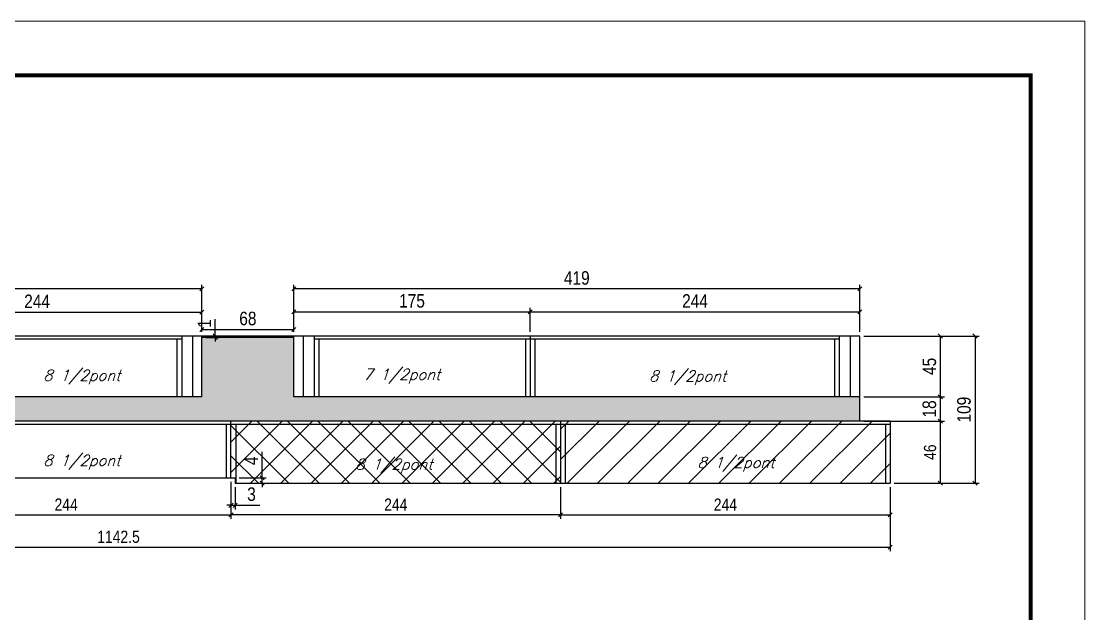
# Model space of a CAD drawing. Extents: x -10448 to -1189, y -11772 to 17235.
# Drawn here: x -4982 to -4195, y 11811 to 12250 of the extents above; entities that cross this region are included whole.
import ezdxf

# ---------------------------------------------------------------- set-up
doc = ezdxf.new("R2010")
doc.units = 0
doc.linetypes.add('DASHED', pattern=[0.75, 0.5, -0.25])
for name, color, linetype in [('COTA', 241, 'Continuous'), ('Painéis', 200, 'Continuous'), ('Reaproveitamento', 251, 'Continuous'), ('SARR_2.2x7', 40, 'Continuous'), ('SARR_3.5x7', 81, 'Continuous'), ('texto', 7, 'Continuous')]:
    doc.layers.add(name, color=color, linetype=linetype)
for name, color, linetype, lineweight in [('Folhas', 255, 'Continuous', 9), ('Hachura', 251, 'Continuous', 9), ('SARRAFO DE PRESSAO', 251, 'DASHED', 9)]:
    doc.layers.add(name, color=color, linetype=linetype, lineweight=lineweight)
doc.styles.add('COTA TECNICA', font='techl___.ttf', dxfattribs={"height": 10})
doc.styles.add('COTA TECNICA-50', font='techl___.ttf', dxfattribs={"height": 9})
doc.styles.add('Romans', font='romans.shx')
doc.dimstyles.new('COTA PAINEL-50', dxfattribs={"dimtxt": 9, "dimasz": 3, "dimexe": 3, "dimexo": 3, "dimgap": 3, "dimtad": 1, "dimdec": 1, "dimzin": 12, "dimdsep": 46, "dimtxsty": 'COTA TECNICA-50', "dimblk1": 'OBLIQUE', "dimblk2": 'OBLIQUE', "dimsah": 1, "dimcen": 0.9, "dimclrd": 4, "dimclre": 4, "dimclrt": 240, "dimadec": 1, "dimazin": 3, "dimtfac": 1, "dimtdec": 1, "dimtmove": 0, "dimatfit": 3, "dimfxl": 1, "dimtolj": 1, "dimtzin": 12, "dimarcsym": 0})
doc.dimstyles.new('PAINEL', dxfattribs={"dimtxt": 10, "dimasz": 3, "dimexe": 3, "dimexo": 3, "dimgap": 3, "dimtad": 1, "dimdec": 1, "dimzin": 12, "dimdsep": 46, "dimtxsty": 'COTA TECNICA', "dimblk1": 'OBLIQUE', "dimblk2": 'OBLIQUE', "dimsah": 1, "dimcen": 0.9, "dimclrd": 4, "dimclre": 4, "dimclrt": 240, "dimadec": 1, "dimazin": 3, "dimtfac": 1, "dimtdec": 1, "dimtmove": 0, "dimatfit": 3, "dimfxl": 1, "dimtolj": 1, "dimtzin": 12, "dimarcsym": 0})

# ---------------------------------------------------------------- blocks, each defined once
blk = doc.blocks.new('9999999999')
at = {"layer": 'Folhas'}
blk.add_lwpolyline([(98138.98, 34190.21), (99623.98, 34190.21), (99623.98, 35240.21), (98138.98, 35240.21)], close=True, dxfattribs=at)
at = {"layer": 'Folhas', "color": 30, "const_width": 3}
blk.add_lwpolyline([(98213.98, 34230.21), (99583.98, 34230.21), (99583.98, 35200.21), (98213.98, 35200.21)], close=True, dxfattribs=at)
blk = doc.blocks.new('_Oblique')
at = {"color": 0, "linetype": 'ByBlock', "lineweight": -2}
blk.add_line((-0.5, -0.5), (0.5, 0.5), dxfattribs=at)
blk = doc.blocks.new('*D566')
at = {"layer": 'COTA', "color": 4, "linetype": 'ByBlock', "lineweight": -2, "transparency": 16777216}
for p, q in [((-5070.78, 11908.94), (-5070.78, 11881.57)), ((-4826.78, 11908.94), (-4826.78, 11881.57)), ((-5070.78, 11884.57), (-4826.78, 11884.57))]:
    blk.add_line(p, q, dxfattribs=at)
at = {"layer": 'Defpoints', "color": 0, "linetype": 'ByBlock', "transparency": 16777216}
for p in [(-5070.78, 11911.94), (-4826.78, 11911.94), (-4826.78, 11884.57)]:
    blk.add_point(p, dxfattribs=at)
at = {"layer": 'COTA', "color": 4, "linetype": 'ByBlock', "lineweight": -2, "transparency": 16777216, "xscale": 3, "yscale": 3, "zscale": 3, "rotation": 180}
blk.add_blockref('_Oblique', (-5070.78, 11884.57), dxfattribs=at)
at = {"layer": 'COTA', "color": 4, "linetype": 'ByBlock', "lineweight": -2, "transparency": 16777216, "xscale": 3, "yscale": 3, "zscale": 3}
blk.add_blockref('_Oblique', (-4826.78, 11884.57), dxfattribs=at)
at = {"layer": 'COTA', "color": 240, "linetype": 'ByBlock', "transparency": 16777216, "insert": (-4948.78, 11892.14), "char_height": 9, "attachment_point": 5, "style": 'COTA TECNICA-50'}
blk.add_mtext('\\A1;244', dxfattribs=at)
blk = doc.blocks.new('*D572')
at = {"layer": 'COTA', "color": 4, "linetype": 'ByBlock', "lineweight": -2, "transparency": 16777216}
for p, q in [((-4582.78, 11904.94), (-4582.78, 11881.57)), ((-4338.78, 11904.94), (-4338.78, 11881.57)), ((-4582.78, 11884.57), (-4338.78, 11884.57))]:
    blk.add_line(p, q, dxfattribs=at)
at = {"layer": 'Defpoints', "color": 0, "linetype": 'ByBlock', "transparency": 16777216}
for p in [(-4582.78, 11907.94), (-4338.78, 11907.94), (-4338.78, 11884.57)]:
    blk.add_point(p, dxfattribs=at)
at = {"layer": 'COTA', "color": 4, "linetype": 'ByBlock', "lineweight": -2, "transparency": 16777216, "xscale": 3, "yscale": 3, "zscale": 3, "rotation": 180}
blk.add_blockref('_Oblique', (-4582.78, 11884.57), dxfattribs=at)
at = {"layer": 'COTA', "color": 4, "linetype": 'ByBlock', "lineweight": -2, "transparency": 16777216, "xscale": 3, "yscale": 3, "zscale": 3}
blk.add_blockref('_Oblique', (-4338.78, 11884.57), dxfattribs=at)
at = {"layer": 'COTA', "color": 240, "linetype": 'ByBlock', "transparency": 16777216, "insert": (-4460.78, 11892.14), "char_height": 9, "attachment_point": 5, "style": 'COTA TECNICA-50'}
blk.add_mtext('\\A1;244', dxfattribs=at)
blk = doc.blocks.new('*D573')
at = {"layer": 'COTA', "color": 4, "linetype": 'ByBlock', "lineweight": -2, "transparency": 16777216}
for p, q in [((-4826.78, 11908.94), (-4826.78, 11881.57)), ((-4582.78, 11904.94), (-4582.78, 11881.57)), ((-4582.78, 11884.57), (-4826.78, 11884.57))]:
    blk.add_line(p, q, dxfattribs=at)
at = {"layer": 'Defpoints', "color": 0, "linetype": 'ByBlock', "transparency": 16777216}
for p in [(-4826.78, 11911.94), (-4582.78, 11907.94), (-4826.78, 11884.57)]:
    blk.add_point(p, dxfattribs=at)
at = {"layer": 'COTA', "color": 4, "linetype": 'ByBlock', "lineweight": -2, "transparency": 16777216, "xscale": 3, "yscale": 3, "zscale": 3, "rotation": 180}
blk.add_blockref('_Oblique', (-4826.78, 11884.57), dxfattribs=at)
at = {"layer": 'COTA', "color": 4, "linetype": 'ByBlock', "lineweight": -2, "transparency": 16777216, "xscale": 3, "yscale": 3, "zscale": 3}
blk.add_blockref('_Oblique', (-4582.78, 11884.57), dxfattribs=at)
at = {"layer": 'COTA', "color": 240, "linetype": 'ByBlock', "transparency": 16777216, "insert": (-4704.78, 11892.14), "char_height": 9, "attachment_point": 5, "style": 'COTA TECNICA-50'}
blk.add_mtext('\\A1;244', dxfattribs=at)
blk = doc.blocks.new('*D574')
at = {"layer": 'COTA', "color": 4, "linetype": 'ByBlock', "lineweight": -2, "transparency": 16777216}
for p, q in [((-5481.31, 11908.94), (-5481.31, 11857.65)), ((-4338.78, 11904.94), (-4338.78, 11857.65)), ((-5481.31, 11860.65), (-4338.78, 11860.65))]:
    blk.add_line(p, q, dxfattribs=at)
at = {"layer": 'Defpoints', "color": 0, "linetype": 'ByBlock', "transparency": 16777216}
for p in [(-5481.31, 11911.94), (-4338.78, 11907.94), (-4338.78, 11860.65)]:
    blk.add_point(p, dxfattribs=at)
at = {"layer": 'COTA', "color": 4, "linetype": 'ByBlock', "lineweight": -2, "transparency": 16777216, "xscale": 3, "yscale": 3, "zscale": 3, "rotation": 180}
blk.add_blockref('_Oblique', (-5481.31, 11860.65), dxfattribs=at)
at = {"layer": 'COTA', "color": 4, "linetype": 'ByBlock', "lineweight": -2, "transparency": 16777216, "xscale": 3, "yscale": 3, "zscale": 3}
blk.add_blockref('_Oblique', (-4338.78, 11860.65), dxfattribs=at)
at = {"layer": 'COTA', "color": 240, "linetype": 'ByBlock', "transparency": 16777216, "insert": (-4910.05, 11868.25), "char_height": 9, "attachment_point": 5, "style": 'COTA TECNICA-50'}
blk.add_mtext('\\A1;1142.5', dxfattribs=at)
blk = doc.blocks.new('*D575')
at = {"layer": 'COTA', "color": 4, "linetype": 'ByBlock', "lineweight": -2, "transparency": 16777216}
for p, q in [((-4335.78, 11953.94), (-4298.67, 11953.94)), ((-4301.67, 11907.94), (-4301.67, 11953.94)), ((-4335.78, 11907.94), (-4298.67, 11907.94))]:
    blk.add_line(p, q, dxfattribs=at)
at = {"layer": 'Defpoints', "color": 0, "linetype": 'ByBlock', "transparency": 16777216}
for p in [(-4338.78, 11953.94), (-4301.67, 11953.94), (-4338.78, 11907.94)]:
    blk.add_point(p, dxfattribs=at)
at = {"layer": 'COTA', "color": 4, "linetype": 'ByBlock', "lineweight": -2, "transparency": 16777216, "xscale": 3, "yscale": 3, "zscale": 3}
for p, rotation in [((-4301.67, 11953.94), 90), ((-4301.67, 11907.94), 270)]:
    blk.add_blockref('_Oblique', p, dxfattribs=dict(at, rotation=rotation))
at = {"layer": 'COTA', "color": 240, "linetype": 'ByBlock', "transparency": 16777216, "insert": (-4309.26, 11930.94), "char_height": 9, "attachment_point": 5, "rotation": 90, "style": 'COTA TECNICA-50'}
blk.add_mtext('\\A1;46', dxfattribs=at)
blk = doc.blocks.new('*D580')
at = {"layer": 'COTA', "color": 4, "lineweight": -2, "transparency": 16777216}
for p, q in [((-4358.28, 12016.94), (-4298.67, 12016.94)), ((-4301.67, 11971.94), (-4301.67, 12016.94)), ((-4335.78, 11971.94), (-4298.67, 11971.94))]:
    blk.add_line(p, q, dxfattribs=at)
at = {"layer": 'Defpoints', "color": 0, "transparency": 16777216}
for p in [(-4361.28, 12016.94), (-4301.67, 12016.94), (-4338.78, 11971.94)]:
    blk.add_point(p, dxfattribs=at)
at = {"layer": 'COTA', "color": 4, "lineweight": -2, "transparency": 16777216, "xscale": 3, "yscale": 3, "zscale": 3}
for p, rotation in [((-4301.67, 12016.94), 90), ((-4301.67, 11971.94), 270)]:
    blk.add_blockref('_Oblique', p, dxfattribs=dict(at, rotation=rotation))
at = {"layer": 'COTA', "color": 240, "transparency": 16777216, "insert": (-4309.78, 11994.44), "char_height": 10, "attachment_point": 5, "rotation": 90, "style": 'COTA TECNICA'}
blk.add_mtext('\\A1;45', dxfattribs=at)
blk = doc.blocks.new('*D598')
at = {"layer": 'COTA', "color": 4, "lineweight": -2, "transparency": 16777216}
for p, q in [((-4358.28, 12016.94), (-4273, 12016.94)), ((-4276, 12016.94), (-4276, 11907.94)), ((-4335.78, 11907.94), (-4273, 11907.94))]:
    blk.add_line(p, q, dxfattribs=at)
at = {"layer": 'Defpoints', "color": 0, "transparency": 16777216}
for p in [(-4361.28, 12016.94), (-4338.78, 11907.94), (-4276, 11907.94)]:
    blk.add_point(p, dxfattribs=at)
at = {"layer": 'COTA', "color": 4, "lineweight": -2, "transparency": 16777216, "xscale": 3, "yscale": 3, "zscale": 3}
for p, rotation in [((-4276, 12016.94), 90), ((-4276, 11907.94), 270)]:
    blk.add_blockref('_Oblique', p, dxfattribs=dict(at, rotation=rotation))
at = {"layer": 'COTA', "color": 240, "transparency": 16777216, "insert": (-4284.14, 11962.44), "char_height": 10, "attachment_point": 5, "rotation": 90, "style": 'COTA TECNICA'}
blk.add_mtext('\\A1;109', dxfattribs=at)
blk = doc.blocks.new('*D601')
at = {"layer": 'COTA', "color": 4, "lineweight": -2, "transparency": 16777216}
for p, q in [((-4358.28, 11971.94), (-4298.67, 11971.94)), ((-4301.67, 11953.94), (-4301.67, 11971.94)), ((-4358.28, 11953.94), (-4298.67, 11953.94))]:
    blk.add_line(p, q, dxfattribs=at)
at = {"layer": 'Defpoints', "color": 0, "transparency": 16777216}
for p in [(-4361.28, 11971.94), (-4301.67, 11971.94), (-4361.28, 11953.94)]:
    blk.add_point(p, dxfattribs=at)
at = {"layer": 'COTA', "color": 4, "lineweight": -2, "transparency": 16777216, "xscale": 3, "yscale": 3, "zscale": 3}
for p, rotation in [((-4301.67, 11971.94), 90), ((-4301.67, 11953.94), 270)]:
    blk.add_blockref('_Oblique', p, dxfattribs=dict(at, rotation=rotation))
at = {"layer": 'COTA', "color": 240, "transparency": 16777216, "insert": (-4309.77, 11962.94), "char_height": 10, "attachment_point": 5, "rotation": 90, "style": 'COTA TECNICA'}
blk.add_mtext('\\A1;18', dxfattribs=at)
blk = doc.blocks.new('*D602')
at = {"layer": 'COTA', "color": 4, "lineweight": -2, "transparency": 16777216}
for p, q in [((-4826.78, 11908.94), (-4826.78, 11888.6)), ((-4823.78, 11904.94), (-4823.78, 11888.6)), ((-4826.78, 11891.6), (-4829.78, 11891.6)), ((-4826.78, 11891.6), (-4823.78, 11891.6)), ((-4823.78, 11891.6), (-4805.45, 11891.6))]:
    blk.add_line(p, q, dxfattribs=at)
at = {"layer": 'Defpoints', "color": 0, "transparency": 16777216}
for p in [(-4826.78, 11911.94), (-4823.78, 11907.94), (-4823.78, 11891.6)]:
    blk.add_point(p, dxfattribs=at)
at = {"layer": 'COTA', "color": 4, "lineweight": -2, "transparency": 16777216, "xscale": 3, "yscale": 3, "zscale": 3}
blk.add_blockref('_Oblique', (-4826.78, 11891.6), dxfattribs=at)
at = {"layer": 'COTA', "color": 4, "lineweight": -2, "transparency": 16777216, "xscale": 3, "yscale": 3, "zscale": 3, "rotation": 180}
blk.add_blockref('_Oblique', (-4823.78, 11891.6), dxfattribs=at)
at = {"layer": 'COTA', "color": 240, "transparency": 16777216, "insert": (-4811.62, 11899.82), "char_height": 10, "attachment_point": 5, "style": 'COTA TECNICA'}
blk.add_mtext('\\A1;3', dxfattribs=at)
blk = doc.blocks.new('*D603')
at = {"layer": 'COTA', "color": 4, "lineweight": -2, "transparency": 16777216}
for p, q in [((-4803.72, 11911.94), (-4803.72, 11931.17)), ((-4820.78, 11911.94), (-4800.72, 11911.94)), ((-4803.72, 11907.94), (-4803.72, 11911.94)), ((-4820.78, 11907.94), (-4800.72, 11907.94)), ((-4803.72, 11907.94), (-4803.72, 11904.94))]:
    blk.add_line(p, q, dxfattribs=at)
at = {"layer": 'Defpoints', "color": 0, "transparency": 16777216}
for p in [(-4823.78, 11911.94), (-4803.72, 11911.94), (-4823.78, 11907.94)]:
    blk.add_point(p, dxfattribs=at)
at = {"layer": 'COTA', "color": 4, "lineweight": -2, "transparency": 16777216, "xscale": 3, "yscale": 3, "zscale": 3}
for p, rotation in [((-4803.72, 11911.94), 270), ((-4803.72, 11907.94), 90)]:
    blk.add_blockref('_Oblique', p, dxfattribs=dict(at, rotation=rotation))
at = {"layer": 'COTA', "color": 240, "transparency": 16777216, "insert": (-4811.79, 11924.56), "char_height": 10, "attachment_point": 5, "rotation": 90, "style": 'COTA TECNICA'}
blk.add_mtext('\\A1;4', dxfattribs=at)
blk = doc.blocks.new('*D607')
at = {"layer": 'COTA', "color": 4, "lineweight": -2, "transparency": 16777216}
for p, q in [((-5092.28, 12019.94), (-5092.28, 12037.52)), ((-4848.28, 12019.94), (-4848.28, 12037.52)), ((-5092.28, 12034.52), (-4848.28, 12034.52))]:
    blk.add_line(p, q, dxfattribs=at)
at = {"layer": 'Defpoints', "color": 0, "transparency": 16777216}
for p in [(-4848.28, 12034.52), (-5092.28, 12016.94), (-4848.28, 12016.94)]:
    blk.add_point(p, dxfattribs=at)
at = {"layer": 'COTA', "color": 4, "lineweight": -2, "transparency": 16777216, "xscale": 3, "yscale": 3, "zscale": 3, "rotation": 180}
blk.add_blockref('_Oblique', (-5092.28, 12034.52), dxfattribs=at)
at = {"layer": 'COTA', "color": 4, "lineweight": -2, "transparency": 16777216, "xscale": 3, "yscale": 3, "zscale": 3}
blk.add_blockref('_Oblique', (-4848.28, 12034.52), dxfattribs=at)
at = {"layer": 'COTA', "color": 240, "transparency": 16777216, "insert": (-4970.28, 12042.59), "char_height": 10, "attachment_point": 5, "style": 'COTA TECNICA'}
blk.add_mtext('\\A1;244', dxfattribs=at)
blk = doc.blocks.new('*D608')
at = {"layer": 'COTA', "color": 4, "lineweight": -2, "transparency": 16777216}
for p, q in [((-4780.28, 12019.94), (-4780.28, 12037.81)), ((-4605.28, 12019.94), (-4605.28, 12037.81)), ((-4780.28, 12034.81), (-4605.28, 12034.81))]:
    blk.add_line(p, q, dxfattribs=at)
at = {"layer": 'Defpoints', "color": 0, "transparency": 16777216}
for p in [(-4605.28, 12034.81), (-4780.28, 12016.94), (-4605.28, 12016.94)]:
    blk.add_point(p, dxfattribs=at)
at = {"layer": 'COTA', "color": 4, "lineweight": -2, "transparency": 16777216, "xscale": 3, "yscale": 3, "zscale": 3, "rotation": 180}
blk.add_blockref('_Oblique', (-4780.28, 12034.81), dxfattribs=at)
at = {"layer": 'COTA', "color": 4, "lineweight": -2, "transparency": 16777216, "xscale": 3, "yscale": 3, "zscale": 3}
blk.add_blockref('_Oblique', (-4605.28, 12034.81), dxfattribs=at)
at = {"layer": 'COTA', "color": 240, "transparency": 16777216, "insert": (-4692.78, 12042.92), "char_height": 10, "attachment_point": 5, "style": 'COTA TECNICA'}
blk.add_mtext('\\A1;175', dxfattribs=at)
blk = doc.blocks.new('*D609')
at = {"layer": 'COTA', "color": 4, "lineweight": -2, "transparency": 16777216}
for p, q in [((-4605.28, 12019.94), (-4605.28, 12037.81)), ((-4361.28, 12019.94), (-4361.28, 12037.81)), ((-4605.28, 12034.81), (-4361.28, 12034.81))]:
    blk.add_line(p, q, dxfattribs=at)
at = {"layer": 'Defpoints', "color": 0, "transparency": 16777216}
for p in [(-4361.28, 12034.81), (-4605.28, 12016.94), (-4361.28, 12016.94)]:
    blk.add_point(p, dxfattribs=at)
at = {"layer": 'COTA', "color": 4, "lineweight": -2, "transparency": 16777216, "xscale": 3, "yscale": 3, "zscale": 3, "rotation": 180}
blk.add_blockref('_Oblique', (-4605.28, 12034.81), dxfattribs=at)
at = {"layer": 'COTA', "color": 4, "lineweight": -2, "transparency": 16777216, "xscale": 3, "yscale": 3, "zscale": 3}
blk.add_blockref('_Oblique', (-4361.28, 12034.81), dxfattribs=at)
at = {"layer": 'COTA', "color": 240, "transparency": 16777216, "insert": (-4483.28, 12042.88), "char_height": 10, "attachment_point": 5, "style": 'COTA TECNICA'}
blk.add_mtext('\\A1;244', dxfattribs=at)
blk = doc.blocks.new('*D579')
at = {"layer": 'COTA', "color": 4, "lineweight": -2, "transparency": 16777216}
for p, q in [((-4780.28, 12019.94), (-4780.28, 12054.76)), ((-4361.28, 12019.94), (-4361.28, 12054.76)), ((-4361.28, 12051.76), (-4780.28, 12051.76))]:
    blk.add_line(p, q, dxfattribs=at)
at = {"layer": 'Defpoints', "color": 0, "transparency": 16777216}
for p in [(-4780.28, 12051.76), (-4780.28, 12016.94), (-4361.28, 12016.94)]:
    blk.add_point(p, dxfattribs=at)
at = {"layer": 'COTA', "color": 4, "lineweight": -2, "transparency": 16777216, "xscale": 3, "yscale": 3, "zscale": 3, "rotation": 180}
blk.add_blockref('_Oblique', (-4780.28, 12051.76), dxfattribs=at)
at = {"layer": 'COTA', "color": 4, "lineweight": -2, "transparency": 16777216, "xscale": 3, "yscale": 3, "zscale": 3}
blk.add_blockref('_Oblique', (-4361.28, 12051.76), dxfattribs=at)
at = {"layer": 'COTA', "color": 240, "transparency": 16777216, "insert": (-4570.78, 12059.86), "char_height": 10, "attachment_point": 5, "style": 'COTA TECNICA'}
blk.add_mtext('\\A1;419', dxfattribs=at)
blk = doc.blocks.new('*D585')
at = {"layer": 'COTA', "color": 4, "lineweight": -2, "transparency": 16777216}
for p, q in [((-5238.78, 12019.94), (-5238.78, 12054.76)), ((-4848.28, 12019.94), (-4848.28, 12054.76)), ((-4848.28, 12051.76), (-5238.78, 12051.76))]:
    blk.add_line(p, q, dxfattribs=at)
at = {"layer": 'Defpoints', "color": 0, "transparency": 16777216}
for p in [(-5238.78, 12051.76), (-5238.78, 12016.94), (-4848.28, 12016.94)]:
    blk.add_point(p, dxfattribs=at)
at = {"layer": 'COTA', "color": 4, "lineweight": -2, "transparency": 16777216, "xscale": 3, "yscale": 3, "zscale": 3, "rotation": 180}
blk.add_blockref('_Oblique', (-5238.78, 12051.76), dxfattribs=at)
at = {"layer": 'COTA', "color": 4, "lineweight": -2, "transparency": 16777216, "xscale": 3, "yscale": 3, "zscale": 3}
blk.add_blockref('_Oblique', (-4848.28, 12051.76), dxfattribs=at)
at = {"layer": 'COTA', "color": 240, "transparency": 16777216, "insert": (-5043.53, 12060.01), "char_height": 10, "attachment_point": 5, "style": 'COTA TECNICA'}
blk.add_mtext('\\A1;390.5', dxfattribs=at)
blk = doc.blocks.new('*D590')
at = {"layer": 'COTA', "color": 4, "lineweight": -2, "transparency": 16777216}
for p, q in [((-4848.28, 12019.94), (-4848.28, 12024.73)), ((-4848.28, 12021.73), (-4780.28, 12021.73)), ((-4780.28, 12019.94), (-4780.28, 12024.73))]:
    blk.add_line(p, q, dxfattribs=at)
at = {"layer": 'Defpoints', "color": 0, "transparency": 16777216}
for p in [(-4780.28, 12021.73), (-4848.28, 12016.94), (-4780.28, 12016.94)]:
    blk.add_point(p, dxfattribs=at)
at = {"layer": 'COTA', "color": 4, "lineweight": -2, "transparency": 16777216, "xscale": 3, "yscale": 3, "zscale": 3, "rotation": 180}
blk.add_blockref('_Oblique', (-4848.28, 12021.73), dxfattribs=at)
at = {"layer": 'COTA', "color": 4, "lineweight": -2, "transparency": 16777216, "xscale": 3, "yscale": 3, "zscale": 3}
blk.add_blockref('_Oblique', (-4780.28, 12021.73), dxfattribs=at)
at = {"layer": 'COTA', "color": 240, "transparency": 16777216, "insert": (-4814.28, 12029.85), "char_height": 10, "attachment_point": 5, "style": 'COTA TECNICA'}
blk.add_mtext('\\A1;68', dxfattribs=at)
blk = doc.blocks.new('*D591')
at = {"layer": 'COTA', "color": 4, "lineweight": -2, "transparency": 16777216}
for p, q in [((-4838.47, 12016.94), (-4838.47, 12029.52)), ((-4845.28, 12016.94), (-4835.47, 12016.94)), ((-4845.28, 12015.94), (-4835.47, 12015.94)), ((-4838.47, 12015.94), (-4838.47, 12016.94)), ((-4838.47, 12015.94), (-4838.47, 12012.94))]:
    blk.add_line(p, q, dxfattribs=at)
at = {"layer": 'Defpoints', "color": 0, "transparency": 16777216}
for p in [(-4848.28, 12016.94), (-4848.28, 12015.94), (-4838.47, 12016.94)]:
    blk.add_point(p, dxfattribs=at)
at = {"layer": 'COTA', "color": 4, "lineweight": -2, "transparency": 16777216, "xscale": 3, "yscale": 3, "zscale": 3}
for p, rotation in [((-4838.47, 12016.94), 270), ((-4838.47, 12015.94), 90)]:
    blk.add_blockref('_Oblique', p, dxfattribs=dict(at, rotation=rotation))
at = {"layer": 'COTA', "color": 240, "transparency": 16777216, "insert": (-4846.52, 12026.23), "char_height": 10, "attachment_point": 5, "rotation": 90, "style": 'COTA TECNICA'}
blk.add_mtext('\\A1;1', dxfattribs=at)

msp = doc.modelspace()

# ---------------------------------------------------------------- hatches: boundary and pattern name
at = {"layer": 'COTA', "linetype": 'ByBlock'}
h = msp.add_hatch(dxfattribs=at)
h.set_pattern_fill('AR-CONC', color=256, scale=0.03)
h.set_pattern_definition([(50, (3120.1585, -1928.725), (5.4655401, -0.4781726), [0.5715, -6.2865]), (355, (3120.1585, -1928.725), (-1.0573026, 5.7317054), [0.4572, -5.0292175]), (100.451445, (3120.614, -1928.7647), (4.4082374, 5.2535326), [0.4857003, -5.3427073]), (46.1842, (3120.1585, -1927.201), (8.1323712, -1.2612698), [0.85725, -9.42975]), (96.63556, (3120.836, -1927.306), (7.122124, 7.4227837), [0.7285507, -8.0140682]), (351.18415, (3120.1585, -1927.201), (7.122124, 7.4227837), [0.685799, -7.543792]), (21, (3120.9205, -1927.582), (4.5484317, -3.067956), [0.5715, -6.2865]), (326, (3120.9205, -1927.582), (1.8540609, 5.525639), [0.4572, -5.0292]), (71.451445, (3121.2996, -1927.8375), (6.4024926, 2.457683), [0.4857003, -5.3426981]), (37.5, (3120.1585, -1928.7248), (0.0926581, 2.53665117), [0, -4.96824, 0, -5.1054, 0, -5.04825]), (7.5, (3120.1585, -1928.7248), (2.00458988, 3.00541724), [0, -2.91084, 0, -4.85394, 0, -1.92405]), (327.5, (3118.4593, -1928.7248), (4.06771786, -0.17186232), [0, -1.905, 0, -5.9436, 0, -7.8867]), (317.5, (3117.6973, -1928.725), (4.44387544, 0.7627947), [0, -2.4765, 0, -3.94716, 0, -5.6007])])
h.paths.add_polyline_path([(-4826.78, 11953.94), (-4361.28, 11953.94), (-4361.28, 11971.94), (-4780.28, 11971.94), (-4780.28, 12015.94), (-4848.28, 12015.94), (-4848.28, 11971.94), (-5238.78, 11971.94), (-5238.78, 12015.94), (-5306.78, 12015.94), (-5306.78, 11971.94), (-5481.31, 11971.94), (-5481.31, 11953.94), (-5314.78, 11953.94)])
at = {"layer": 'Hachura', "linetype": 'ByBlock'}
h = msp.add_hatch(dxfattribs=at)
h.set_pattern_fill('ANSI37', color=256, scale=5)
h.set_pattern_definition([(45, (-49.841, -3310.623), (-11.22532, 11.22532), []), (135, (-49.841, -3310.623), (-11.22532, -11.22532), [])])
h.paths.add_polyline_path([(-4582.78, 11907.94), (-4582.78, 11953.94), (-4826.78, 11953.94), (-4826.78, 11911.94), (-4823.78, 11911.94), (-4823.78, 11907.94)])
h.paths.add_polyline_path([(-4801.94, 11918.07), (-4801.94, 11931.67), (-4822.52, 11931.67), (-4822.52, 11918.07)], flags=24)
at = {"layer": 'Reaproveitamento'}
h = msp.add_hatch(dxfattribs=at)
h.set_pattern_fill('ANSI31', color=256, scale=5)
h.set_pattern_definition([(45, (-49.841, -3343.103), (-11.22532, 11.22532), [])])
h.paths.add_polyline_path([(-4338.78, 11907.94), (-4338.78, 11953.94), (-4582.78, 11953.94), (-4582.78, 11907.94)])

# ---------------------------------------------------------------- linework, layer by layer
at = {"layer": 'COTA', "linetype": 'ByBlock'}
msp.add_line((-4361.28, 11953.94), (-4361.28, 11971.94), dxfattribs=at)
at = {"layer": 'Painéis'}
for p, q in [((-4848.28, 12016.94), (-5238.78, 12016.94)), ((-4848.28, 11971.94), (-4848.28, 12016.94)), ((-4780.28, 12016.94), (-4848.28, 12016.94)), ((-4780.28, 12015.94), (-4848.28, 12015.94)), ((-4361.28, 12016.94), (-4780.28, 12016.94)), ((-4780.28, 11971.94), (-4780.28, 12016.94)), ((-4361.28, 11971.94), (-4361.28, 12016.94)), ((-4848.28, 11971.94), (-5238.78, 11971.94)), ((-4361.28, 11971.94), (-4780.28, 11971.94))]:
    msp.add_line(p, q, dxfattribs=at)
at = {"layer": 'Painéis', "linetype": 'Continuous'}
for p, q in [((-4605.28, 12016.94), (-4605.28, 11971.94)), ((-4826.78, 11911.94), (-4826.78, 11953.94)), ((-4582.78, 11953.94), (-4582.78, 11907.94)), ((-4338.78, 11953.94), (-4338.78, 11907.94)), ((-5314.78, 11911.94), (-4826.78, 11911.94))]:
    msp.add_line(p, q, dxfattribs=at)
for points in [[(-4338.78, 11953.94), (-4826.78, 11953.94), (-5314.78, 11953.94)], [(-4826.78, 11911.94), (-4823.78, 11911.94), (-4823.78, 11907.94)], [(-4823.78, 11907.94), (-4338.78, 11907.94)]]:
    msp.add_lwpolyline(points, dxfattribs=at)
at = {"layer": 'SARR_2.2x7', "linetype": 'Continuous'}
for p, q in [((-5092.28, 12014.74), (-4863.28, 12014.74)), ((-4855.28, 12016.94), (-4855.28, 11971.94)), ((-4773.28, 12016.94), (-4773.28, 11971.94)), ((-4765.28, 12014.74), (-4605.28, 12014.74)), ((-4605.28, 12014.74), (-4376.28, 12014.74)), ((-4368.28, 11971.94), (-4368.28, 12016.94)), ((-5070.78, 11951.74), (-4826.78, 11951.74)), ((-4826.78, 11951.74), (-4582.78, 11951.74)), ((-4582.78, 11951.74), (-4338.78, 11951.74))]:
    msp.add_line(p, q, dxfattribs=at)
at = {"layer": 'SARR_3.5x7'}
for p, q in [((-4866.78, 12014.74), (-4866.78, 11971.94)), ((-4863.28, 12016.94), (-4863.28, 11971.94)), ((-4765.28, 12016.94), (-4765.28, 11971.94)), ((-4761.78, 12014.74), (-4761.78, 11971.94)), ((-4608.78, 12014.74), (-4608.78, 11971.94)), ((-4601.78, 12014.74), (-4601.78, 11971.94)), ((-4379.78, 11971.94), (-4379.78, 12014.74)), ((-4376.28, 11971.94), (-4376.28, 12016.94)), ((-4830.28, 11951.74), (-4830.28, 11911.94)), ((-4823.28, 11951.74), (-4823.28, 11907.94)), ((-4586.28, 11951.74), (-4586.28, 11907.94)), ((-4579.28, 11951.74), (-4579.28, 11907.94)), ((-4342.28, 11951.74), (-4342.28, 11907.94))]:
    msp.add_line(p, q, dxfattribs=at)

# ---------------------------------------------------------------- block references
at = {"layer": 'SARRAFO DE PRESSAO', "color": 6, "linetype": 'ByBlock'}
msp.add_blockref('9999999999', (-103818.76, -22990.28), dxfattribs=at)

# ---------------------------------------------------------------- texts
at = {"layer": 'texto', "color": 2, "char_height": 8, "attachment_point": 5, "style": 'Romans'}
for s, insert in [('{\\Q19;\\C256;8 1/2pont}', (-4937.14, 11986.54)), ('{\\Q19;\\C256;7 1/2pont}', (-4700.32, 11987.21)), ('{\\Q19;\\C256;8 1/2pont}', (-4488.68, 11986.04)), ('{\\Q19;\\C256;8 1/2pont}', (-4937.14, 11923.54)), ('{\\Q19;\\C256;8 1/2pont}', (-4706.13, 11920.75)), ('{\\Q19;\\C256;8 1/2pont}', (-4452.92, 11922.04))]:
    msp.add_mtext(s, dxfattribs=dict(at, insert=insert))

# ---------------------------------------------------------------- dimensions: what is measured, and where the dimension line sits
at = {"layer": 'COTA'}
for base, p1, p2, angle, picture, middle in [((-5238.78, 12051.76), (-4848.28, 12016.94), (-5238.78, 12016.94), 180, '*D585', (-5043.53, 12060.01)), ((-4780.28, 12051.76), (-4361.28, 12016.94), (-4780.28, 12016.94), 180, '*D579', (-4570.78, 12059.86)), ((-4838.47, 12016.94), (-4848.28, 12015.94), (-4848.28, 12016.94), 90, '*D591', (-4846.52, 12026.23)), ((-4780.28, 12021.73), (-4848.28, 12016.94), (-4780.28, 12016.94), 180, '*D590', (-4814.28, 12029.85)), ((-4301.67, 12016.94), (-4338.78, 11971.94), (-4361.28, 12016.94), 90, '*D580', (-4309.78, 11994.44)), ((-4276, 11907.94), (-4361.28, 12016.94), (-4338.78, 11907.94), 90, '*D598', (-4284.14, 11962.44)), ((-4301.67, 11971.94), (-4361.28, 11953.94), (-4361.28, 11971.94), 90, '*D601', (-4309.77, 11962.94)), ((-4803.72, 11911.94), (-4823.78, 11907.94), (-4823.78, 11911.94), 90, '*D603', (-4811.79, 11924.56))]:
    dim = msp.add_linear_dim(base=base, p1=p1, p2=p2, angle=angle, dimstyle='PAINEL', dxfattribs=at)
    dim.commit()
    dim.dimension.update_dxf_attribs({"geometry": picture, "text_midpoint": middle})
for base, p1, p2, picture, middle in [((-4848.28, 12034.52), (-5092.28, 12016.94), (-4848.28, 12016.94), '*D607', (-4970.28, 12042.59)), ((-4605.28, 12034.81), (-4780.28, 12016.94), (-4605.28, 12016.94), '*D608', (-4692.78, 12042.92)), ((-4361.28, 12034.81), (-4605.28, 12016.94), (-4361.28, 12016.94), '*D609', (-4483.28, 12042.88))]:
    dim = msp.add_linear_dim(base=base, p1=p1, p2=p2, dimstyle='PAINEL', override={"dimtmove": 1}, dxfattribs=at)
    dim.commit()
    dim.dimension.update_dxf_attribs({"geometry": picture, "text_midpoint": middle})
at = {"layer": 'COTA', "linetype": 'ByBlock'}
dim = msp.add_linear_dim(base=(-4301.67, 11953.94), p1=(-4338.78, 11907.94), p2=(-4338.78, 11953.94), angle=90, dimstyle='COTA PAINEL-50', dxfattribs=at)
dim.commit()
dim.dimension.update_dxf_attribs({"geometry": '*D575', "text_midpoint": (-4309.26, 11930.94)})
for base, p1, p2, picture, middle in [((-4338.78, 11860.65), (-5481.31, 11911.94), (-4338.78, 11907.94), '*D574', (-4910.05, 11868.25)), ((-4826.78, 11884.57), (-5070.78, 11911.94), (-4826.78, 11911.94), '*D566', (-4948.78, 11892.14)), ((-4338.78, 11884.57), (-4582.78, 11907.94), (-4338.78, 11907.94), '*D572', (-4460.78, 11892.14))]:
    dim = msp.add_linear_dim(base=base, p1=p1, p2=p2, dimstyle='COTA PAINEL-50', override={"dimarcsym": 1}, dxfattribs=at)
    dim.commit()
    dim.dimension.update_dxf_attribs({"geometry": picture, "text_midpoint": middle})
at = {"layer": 'COTA'}
dim = msp.add_linear_dim(base=(-4823.78, 11891.6), p1=(-4826.78, 11911.94), p2=(-4823.78, 11907.94), dimstyle='PAINEL', dxfattribs=at)
dim.commit()
dim.dimension.update_dxf_attribs({"geometry": '*D602', "text_midpoint": (-4811.62, 11899.82)})
at = {"layer": 'COTA', "linetype": 'ByBlock'}
dim = msp.add_linear_dim(base=(-4826.78, 11884.57), p1=(-4582.78, 11907.94), p2=(-4826.78, 11911.94), dimstyle='COTA PAINEL-50', override={"dimarcsym": 1}, dxfattribs=at)
dim.commit()
dim.dimension.update_dxf_attribs({"geometry": '*D573', "text_midpoint": (-4704.78, 11884.57), "dimtype": 160})

doc.saveas('drawing.dxf')
